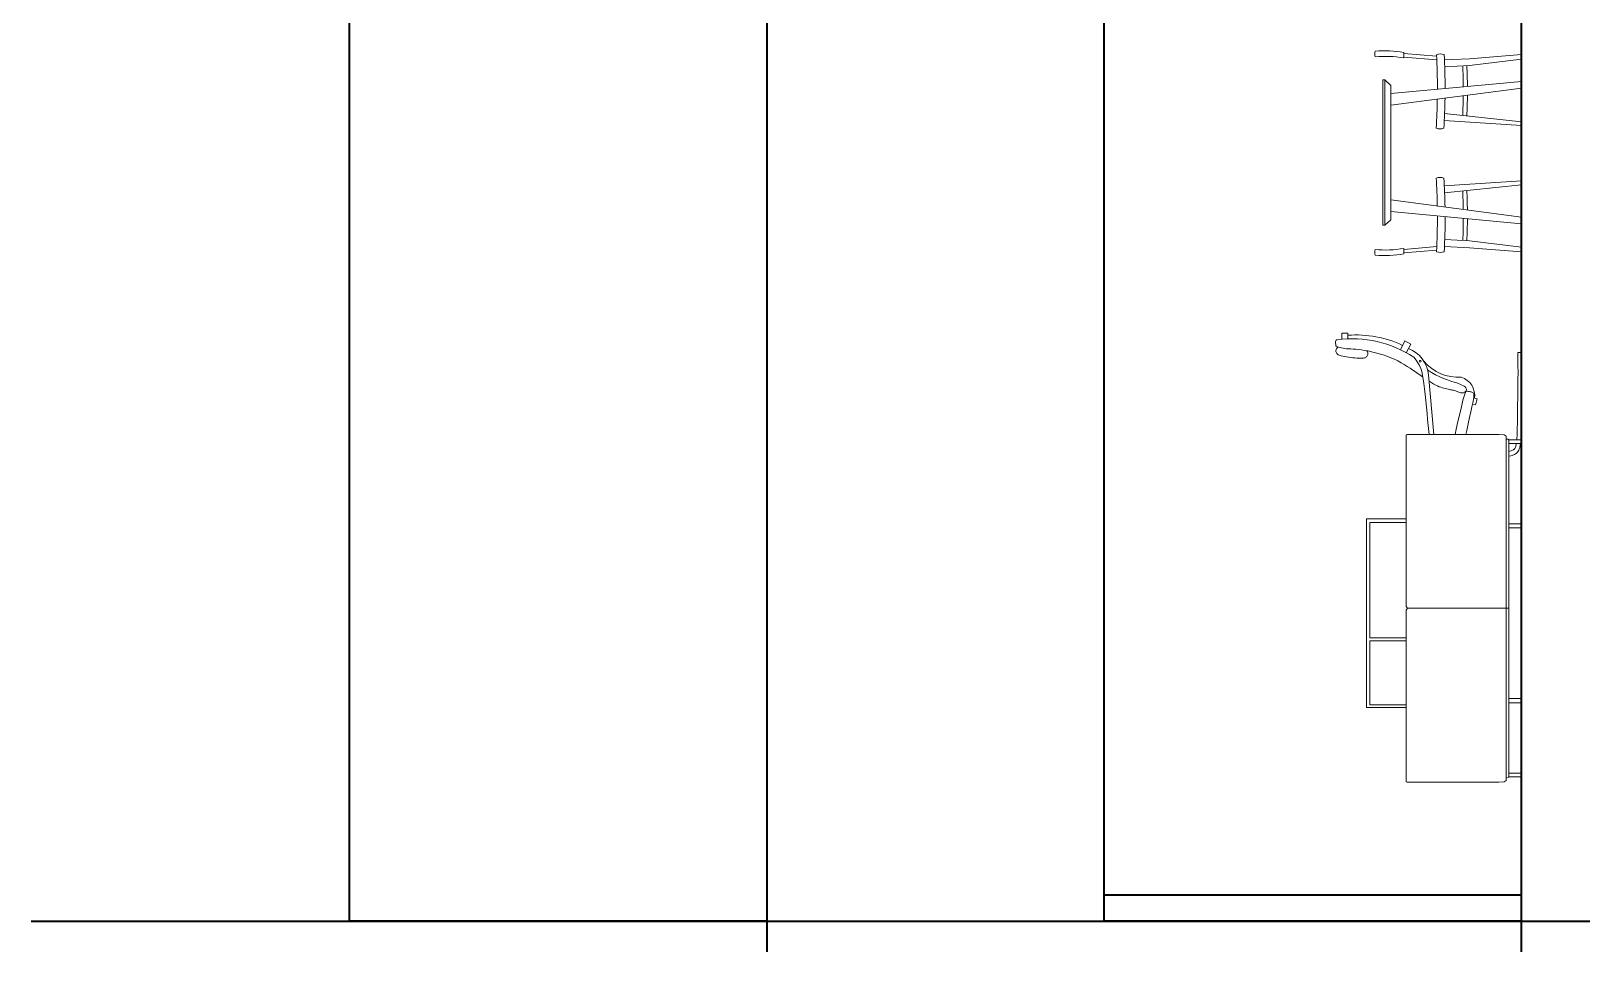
# Model space of a CAD drawing. Header units: inches. Extents: x 2013 to 15569, y -2551 to 2524.
# Drawn here: x 2013 to 2848, y 83 to 579 of the extents above; entities that cross this region are included whole.
import ezdxf

# ---------------------------------------------------------------- set-up
doc = ezdxf.new("R2010")
doc.units = ezdxf.units.IN
doc.header["$MEASUREMENT"] = 0
doc.layers.get('0').update_dxf_attribs({"color": 80, "lineweight": 13})
for name, color, linetype, lineweight in [('A-FURN', 8, 'Continuous', 18), ('A-WALL-FULL', 7, 'Continuous', 35), ('costruzioni', 2, 'Continuous', 35)]:
    doc.layers.add(name, color=color, linetype=linetype, lineweight=lineweight)

# ---------------------------------------------------------------- blocks, each defined once
blk = doc.blocks.new('A$C3DB733C8')
for p, q in [((-154.49, 98.38), (-154.49, 40.08)), ((66.84, 98.38), (66.84, 40.08)), ((-151.46, 35.41), (-43.83, 35.41)), ((63.81, 35.41), (-43.83, 35.41))]:
    blk.add_line(p, q)
for points in [[(-154.49, 98.38), (-154.26, 98.98), (-153.54, 99.17), (-45.03, 99.17), (-43.83, 98.21), (-43.83, 46.89), (-43.83, 33.59), (-150.79, 33.59), (-151.54, 34.1), (-151.46, 35.41), (-153.5, 35.35), (-154.26, 36.76), (-154.49, 40.08)], [(66.84, 98.38), (66.61, 98.98), (65.89, 99.17), (-42.62, 99.17), (-43.83, 98.21), (-43.83, 46.89), (-43.83, 33.59), (63.14, 33.59), (63.89, 34.1), (63.81, 35.41), (65.85, 35.35), (66.61, 36.76), (66.84, 40.08)], [(-148.82, 33.59), (-148.82, 25.57), (-151.12, 25.57), (-151.12, 33.81)], [(61.16, 33.59), (61.16, 25.57), (63.47, 25.57), (63.47, 33.81)]]:
    blk.add_lwpolyline(points)

msp = doc.modelspace()

# ---------------------------------------------------------------- linework, layer by layer
for p, q in [((2808.866, 352.673), (2809.057, 352.717)), ((2808.987, 350.039), (2808.866, 350.01))]:
    msp.add_line(p, q)
at = {"layer": 'A-FURN'}
for p, q in [((2769.959, 563.569), (2752.225, 565.029)), ((2769.865, 565.506), (2752.268, 566.948)), ((2774.108, 563.481), (2787.583, 564.127)), ((2774.259, 559.74), (2787.678, 560.384)), ((2787.583, 564.132), (2815.701, 566.379)), ((2787.678, 560.384), (2815.7, 563.919)), ((2815.701, 563.919), (2815.701, 566.373)), ((2741.939, 474.396), (2741.939, 552.713)), ((2815.701, 530.19), (2774.203, 534.599)), ((2774.031, 530.76), (2815.701, 528.08)), ((2815.701, 528.08), (2815.701, 530.19)), ((2774.031, 495.711), (2815.701, 498.391)), ((2815.701, 496.281), (2774.203, 491.872)), ((2815.701, 498.391), (2815.701, 496.281)), ((2769.959, 462.902), (2752.225, 461.441)), ((2769.865, 460.965), (2752.268, 459.523)), ((2774.108, 462.99), (2787.583, 462.344)), ((2774.259, 466.731), (2787.678, 466.087)), ((2787.583, 462.339), (2815.701, 460.092)), ((2787.678, 466.087), (2815.7, 462.552)), ((2815.701, 462.552), (2815.701, 460.098)), ((2752.773, 412.185), (2750.442, 407.352)), ((2752.773, 412.185), (2756.052, 410.318)), ((2756.052, 410.318), (2753.517, 405.757)), ((2758.786, 401.816), (2757.558, 403.32)), ((2759.798, 400.354), (2758.786, 401.816)), ((2813.59, 405.956), (2815.701, 405.956)), ((2813.698, 398.859), (2813.59, 405.956)), ((2760.626, 398.875), (2759.798, 400.354)), ((2761.299, 397.32), (2760.626, 398.875)), ((2761.847, 395.626), (2761.299, 397.32)), ((2762.3, 393.736), (2761.847, 395.626)), ((2762.689, 391.589), (2762.3, 393.736)), ((2765.514, 393.951), (2768.454, 361.76)), ((2813.825, 395.326), (2813.698, 398.859)), ((2813.709, 391.183), (2813.825, 395.326)), ((2763.042, 389.126), (2762.689, 391.589)), ((2763.386, 386.31), (2763.042, 389.126)), ((2763.726, 383.209), (2763.386, 386.31)), ((2813.549, 381.871), (2813.62, 386.633)), ((2813.62, 386.633), (2813.709, 391.183)), ((2764.062, 379.914), (2763.726, 383.209)), ((2764.393, 376.516), (2764.062, 379.914)), ((2764.719, 373.107), (2764.393, 376.516)), ((2813.432, 372.486), (2813.489, 377.09)), ((2813.489, 377.09), (2813.549, 381.871)), ((2765.042, 369.777), (2764.719, 373.107)), ((2765.361, 366.618), (2765.042, 369.777)), ((2813.294, 364.581), (2813.37, 368.251)), ((2813.37, 368.251), (2813.432, 372.486)), ((2765.889, 361.76), (2765.361, 366.618)), ((2813.051, 358.906), (2813.084, 359.325)), ((2813.084, 359.325), (2813.198, 361.621)), ((2813.198, 361.621), (2813.294, 364.581)), ((2815.329, 359.516), (2815.269, 358.906)), ((2815.5, 362.036), (2815.329, 359.516)), ((2815.648, 365.16), (2815.5, 362.036)), ((2809.057, 352.717), (2810.019, 352.993)), ((2810.019, 352.993), (2810.735, 353.256)), ((2811.242, 350.741), (2810.584, 350.503)), ((2810.735, 353.256), (2811.251, 353.509)), ((2811.819, 350.994), (2811.242, 350.741)), ((2811.251, 353.509), (2811.617, 353.758)), ((2811.617, 353.758), (2811.88, 354.007)), ((2812.325, 351.27), (2811.819, 350.994)), ((2811.88, 354.007), (2812.088, 354.26)), ((2812.088, 354.26), (2812.281, 354.537)), ((2812.281, 354.537), (2812.466, 354.915)), ((2812.77, 351.576), (2812.325, 351.27)), ((2812.466, 354.915), (2812.641, 355.49)), ((2812.641, 355.49), (2812.803, 356.354)), ((2813.164, 351.921), (2812.77, 351.576)), ((2812.803, 356.354), (2812.875, 356.959)), ((2813.518, 352.312), (2813.164, 351.921)), ((2813.841, 352.757), (2813.518, 352.312)), ((2814.142, 353.276), (2813.841, 352.757)), ((2814.422, 353.935), (2814.142, 353.276)), ((2814.682, 354.811), (2814.422, 353.935)), ((2814.919, 355.981), (2814.682, 354.811)), ((2815.056, 356.959), (2814.919, 355.981)), ((2809.835, 350.271), (2808.987, 350.039)), ((2810.584, 350.503), (2809.835, 350.271)), ((2753.401, 314.396), (2733.972, 314.396)), ((2753.401, 252.199), (2733.977, 252.199)), ((2753.401, 250.549), (2733.977, 250.549))]:
    msp.add_line(p, q, dxfattribs=at)
for points in [[(2752.237, 567.515, 0.0664381), (2736.845, 568.143, 3.0353439)], [(2752.172, 564.511, 0.0664381), (2736.779, 565.139, 3.0353439)], [(2769.831, 566.291, -0.1627866), (2773.971, 566.345, -0.8922771)], [(2769.653, 526.683, 0.1627866), (2773.794, 526.629, 0.8922771)], [(2769.653, 499.788, -0.1627866), (2773.794, 499.842, -0.8922771)], [(2752.172, 461.96, -0.0664381), (2736.779, 461.332, -3.0353439)], [(2769.831, 460.18, 0.1627866), (2773.971, 460.126, 0.8922771)], [(2752.237, 458.956, -0.0664381), (2736.845, 458.328, -3.0353439)]]:
    msp.add_lwpolyline(points, format="xyb", dxfattribs=at)
for points in [[(2740.887, 548.992), (2740.897, 552.713), (2741.947, 552.713), (2745.164, 549.712), (2745.154, 548.952)], [(2745.151, 545.307), (2815.701, 551.902), (2815.701, 548.322), (2745.153, 539.144)], [(2740.887, 548.992), (2740.887, 474.391), (2741.937, 474.391), (2745.154, 477.393), (2745.154, 548.952)], [(2745.152, 481.87), (2815.702, 475.275), (2815.702, 478.855), (2745.154, 488.033)], [(2715.498, 411.882), (2715.547, 409.571)], [(2715.547, 409.571), (2715.73, 409.349), (2716.057, 409.127), (2716.516, 408.908), (2717.096, 408.699), (2717.786, 408.504), (2718.575, 408.328), (2719.452, 408.177), (2720.405, 408.055), (2721.426, 407.963), (2722.52, 407.892), (2723.697, 407.825), (2724.964, 407.749), (2726.329, 407.648), (2727.802, 407.508), (2729.389, 407.315), (2731.101, 407.053), (2732.939, 406.712), (2734.881, 406.29), (2736.898, 405.792), (2738.962, 405.219), (2741.044, 404.576), (2743.116, 403.865), (2745.149, 403.089), (2747.115, 402.252), (2748.991, 401.357), (2750.778, 400.415), (2752.482, 399.438), (2754.108, 398.438), (2755.665, 397.426), (2757.157, 396.415), (2758.591, 395.416), (2759.973, 394.442), (2761.309, 393.502), (2762.492, 392.678)], [(2718.792, 413.053), (2718.792, 413.053), (2718.792, 416.377), (2722.089, 416.377), (2722.089, 413.27)], [(2732.372, 406.817), (2732.66, 406.232), (2732.823, 405.698), (2732.875, 405.212), (2732.832, 404.775), (2732.708, 404.385), (2732.519, 404.041), (2732.28, 403.741), (2732.007, 403.485), (2731.708, 403.272), (2731.375, 403.099), (2730.993, 402.965), (2730.549, 402.869), (2730.027, 402.808), (2729.413, 402.78), (2728.694, 402.785), (2727.854, 402.819), (2726.887, 402.882), (2725.821, 402.97), (2724.691, 403.081), (2723.531, 403.211), (2722.377, 403.359), (2721.264, 403.521), (2720.227, 403.695), (2719.302, 403.877), (2718.515, 404.066), (2717.859, 404.263), (2717.321, 404.47), (2716.886, 404.69), (2716.539, 404.924), (2716.266, 405.176), (2716.052, 405.446), (2715.882, 405.737), (2715.747, 406.052), (2715.654, 406.39), (2715.613, 406.75), (2715.638, 407.132), (2715.74, 407.535), (2715.929, 407.96), (2716.219, 408.405), (2716.62, 408.871)], [(2719.03, 408.25), (2719.013, 408.25)], [(2765.832, 390.441), (2766.2, 390.203), (2767.31, 389.52), (2768.375, 388.903), (2769.396, 388.358), (2770.371, 387.889), (2771.303, 387.488), (2772.192, 387.149), (2773.039, 386.865), (2773.845, 386.628), (2774.611, 386.43), (2775.338, 386.264), (2776.027, 386.122), (2776.679, 385.998), (2777.297, 385.884), (2777.884, 385.777), (2778.442, 385.671), (2778.976, 385.561), (2779.488, 385.44), (2779.98, 385.305), (2780.457, 385.149), (2780.92, 384.97), (2781.371, 384.778), (2781.813, 384.588), (2782.245, 384.41), (2782.67, 384.26), (2783.089, 384.15), (2783.503, 384.093), (2783.914, 384.102), (2784.32, 384.188), (2784.711, 384.343), (2785.073, 384.558), (2785.392, 384.824), (2785.654, 385.131), (2785.846, 385.468), (2785.954, 385.828), (2785.965, 386.199), (2785.864, 386.574), (2785.637, 386.953), (2785.269, 387.341), (2784.746, 387.738), (2784.053, 388.147), (2783.176, 388.572), (2782.099, 389.014), (2780.807, 389.477), (2779.294, 389.968), (2777.582, 390.513), (2775.699, 391.145), (2773.675, 391.895), (2771.538, 392.795), (2769.319, 393.877), (2767.046, 395.172), (2765.033, 396.521)], [(2785.539, 384.961), (2784.878, 382.972), (2784.096, 380.158), (2783.23, 376.715), (2782.317, 372.836), (2781.392, 368.716), (2780.492, 364.549), (2779.91, 361.76)], [(2785.628, 361.76), (2786.113, 363.921), (2786.913, 367.491), (2787.67, 370.897), (2788.352, 374.011), (2788.926, 376.702), (2789.366, 378.873), (2789.675, 380.559), (2789.862, 381.829), (2789.935, 382.75), (2789.905, 383.389), (2789.779, 383.815), (2789.569, 384.096), (2789.282, 384.299), (2788.928, 384.481), (2788.518, 384.646), (2788.065, 384.79), (2787.579, 384.905), (2787.071, 384.986), (2786.555, 385.027), (2786.04, 385.02), (2785.539, 384.961)], [(2791.72, 380.882), (2790.859, 377.694), (2789.21, 378.103)], [(2791.72, 380.882), (2789.807, 381.46)], [(2753.401, 316.281), (2732.101, 316.281), (2732.101, 214.64), (2753.401, 214.64)], [(2753.401, 316.281), (2732.101, 316.281), (2732.101, 214.64), (2753.401, 214.64)], [(2733.977, 314.405), (2733.977, 252.199)], [(2808.866, 311.447), (2815.693, 311.447), (2815.693, 313.664), (2808.866, 313.664)], [(2733.977, 250.549), (2733.977, 216.205), (2753.401, 216.205)], [(2808.866, 217.266), (2815.693, 217.266), (2815.693, 219.484), (2808.866, 219.484)]]:
    msp.add_lwpolyline(points, dxfattribs=at)
msp.add_circle((2760.988, 401.186), 0.494, dxfattribs=at)
for centre, radius, start, end in [((2742.414, 566.511), 5.798, 163.638158, 193.683514), ((2736.227, 566.346), 16.052, 353.409142, 4.17474), ((2425.539, 547.989), 344.772, 359.945162, 3.042504), ((2434.648, 547.925), 339.817, 0.020567, 3.107487), ((2469.813, 547.498), 314.441, 0.266633, 2.316828), ((2486.953, 546.933), 299.533, 0.427818, 2.560111), ((2434.648, 547.925), 339.817, 356.406904, 359.161657), ((2469.813, 547.498), 314.441, 357.463931, 359.404258), ((2486.953, 546.933), 299.533, 357.403538, 359.538434), ((2425.539, 547.989), 344.772, 356.457089, 359.073129), ((2425.539, 478.482), 344.772, 1.044537, 3.542911), ((2434.648, 478.546), 339.817, 0.957698, 3.593096), ((2469.813, 478.973), 314.441, 0.724652, 2.536069), ((2486.953, 479.538), 299.533, 0.596849, 2.596462), ((2425.539, 478.482), 344.772, 356.957496, 0.172238), ((2434.648, 478.546), 339.817, 356.892513, 0.09853), ((2469.813, 478.973), 314.441, 357.683172, 359.862026), ((2486.953, 479.538), 299.533, 357.439889, 359.707211), ((2742.414, 459.96), 5.798, 166.316486, 196.361842), ((2736.227, 460.124), 16.052, 355.82526, 6.590858), ((2716.337, 411.935), 0.84, 88.620988, 183.607674), ((2724.372, 353.324), 59.989, 56.424365, 97.677562), ((2726.751, 357.65), 57.69, 64.502836, 94.635249), ((2748.65, 392.33), 16.911, 5.154396, 68.646166), ((2781.775, 417.066), 24.551, 220.374138, 273.263345), ((2780.189, 382.746), 10.252, 351.891988, 73.086333)]:
    msp.add_arc(centre, radius, start, end, dxfattribs=at)
at = {"layer": 'A-WALL-FULL'}
for p, q in [((2409.283, 83.056), (2409.283, 1075.007)), ((2815.701, 83.056), (2815.701, 977.076)), ((2184.283, 99.638), (2184.283, 961.697)), ((2590.701, 99.638), (2590.701, 961.697)), ((2815.701, 113.638), (2590.701, 113.638)), ((2409.283, 99.638), (2184.283, 99.638)), ((2815.701, 99.638), (2590.701, 99.638))]:
    msp.add_line(p, q, dxfattribs=at)
at = {"layer": 'costruzioni'}
msp.add_line((2012.639, 99.638), (3027.796, 99.638), dxfattribs=at)

# ---------------------------------------------------------------- block references
at = {"layer": 'A-FURN', "xscale": 0.8457720637786824, "yscale": 0.8457720637786824, "zscale": 0.8457720637786824, "rotation": 90}
msp.add_blockref('A$C3DB733C8', (2837.279, 305.228), dxfattribs=at)

doc.saveas('drawing.dxf')
